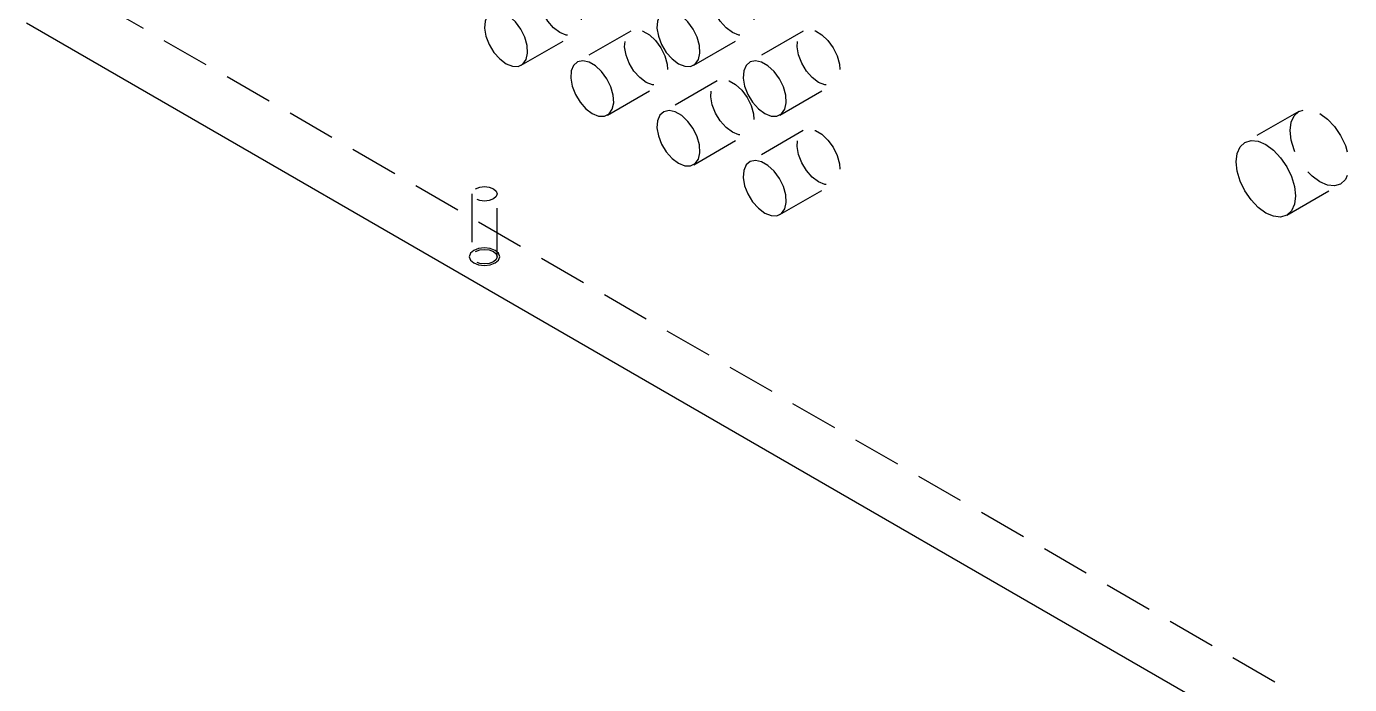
# Model space of a CAD drawing. Extents: x 2 to 292, y 3 to 207.
# Drawn here: x 200.9 to 235.63, y 139.49 to 156.75 of the extents above; entities that cross this region are included whole.
import ezdxf

# ---------------------------------------------------------------- set-up
doc = ezdxf.new("R2010")
doc.units = 0
doc.linetypes.add('SLD-实线', pattern=[0])
doc.linetypes.add('SLD-虚线', pattern=[1.905, 1.27, -0.635])
doc.layers.get('0').update_dxf_attribs({"linetype": 'CONTINUOUS'})

msp = doc.modelspace()

# ---------------------------------------------------------------- linework, layer by layer
at = {"color": 7, "linetype": 'SLD-虚线'}
for p, q in [((281.5126618, 111.93475686), (202.31670197, 157.65361131)), ((216.76597769, 156.63310821), (215.35176416, 155.81670011)), ((221.29145972, 156.63353345), (219.87724619, 155.81712536)), ((213.88895663, 155.73727517), (215.30317016, 156.55368326)), ((218.41444077, 155.73769981), (219.8286543, 156.5541079)), ((216.1516987, 154.43102197), (217.56591223, 155.24743007)), ((219.02871976, 155.32685501), (217.61450623, 154.51044692)), ((220.67718284, 154.43144661), (222.09139637, 155.24785471)), ((234.2936587, 154.52661362), (232.87944517, 153.71020553)), ((218.41444077, 153.12476878), (219.8286543, 153.94117687)), ((221.29145972, 154.02060304), (219.87724619, 153.20419494)), ((220.67718284, 151.81851559), (222.09139637, 152.63492368)), ((233.97935569, 151.80489809), (235.39356922, 152.62130618)), ((212.59330485, 152.36355529), (212.59330485, 150.7141417)), ((213.25330415, 150.71414212), (213.25330415, 152.36355571))]:
    msp.add_line(p, q, dxfattribs=at)
at = {"color": 7, "linetype": 'SLD-实线'}
msp.add_line((280.09844827, 111.11834876), (200.90248844, 156.83720322), dxfattribs=at)
at = {"color": 7, "linetype": 'SLD-虚线', "flags": 128}
for points in [[(214.90320289, 156.59328957), (214.73646364, 156.71856779), (214.58454111, 156.8907558), (214.46093283, 157.09455555), (214.37662017, 157.31185934), (214.33909893, 157.52335637), (214.35170084, 157.7102556), (214.41330478, 157.85595087), (214.51843799, 157.94749613), (214.65776072, 157.97675539), (214.81889233, 157.94113035), (214.98751345, 157.84378745), (215.14864506, 157.69337389), (215.28796569, 157.50325724), (215.393101, 157.29032655), (215.45470494, 157.07350489), (215.46730685, 156.8720558), (215.42978351, 156.70388109), (215.34547295, 156.58392141), (215.22186468, 156.52283673), (215.06994215, 156.52605475), (214.90320289, 156.59328957)], [(219.42868703, 156.59371421), (219.26194778, 156.71899182), (219.11002525, 156.89117983), (218.98641486, 157.0949808), (218.90210431, 157.31228337), (218.86458307, 157.52378101), (218.87718287, 157.71068116), (218.93878892, 157.8563752), (219.04392213, 157.94792016), (219.18324486, 157.97717972), (219.34437437, 157.9415559), (219.51299759, 157.84421179), (219.6741271, 157.69379944), (219.81344983, 157.50368128), (219.91858514, 157.29075089), (219.98018908, 157.07392923), (219.99278888, 156.87248166), (219.95526765, 156.70430512), (219.87095709, 156.58434544), (219.74734882, 156.52326076), (219.59542418, 156.52648), (219.42868703, 156.59371421)], [(217.16594496, 155.28703638), (216.99920571, 155.4123146), (216.84728318, 155.5845026), (216.7236749, 155.78830236), (216.63936224, 156.00560615), (216.601841, 156.21710318), (216.61444291, 156.40400241), (216.67604685, 156.54969767), (216.78118006, 156.64124293), (216.92050279, 156.67050219), (217.08163441, 156.63487716), (217.25025552, 156.53753426), (217.41138713, 156.38712069), (217.55070776, 156.19700405), (217.65584307, 155.98407336), (217.71744701, 155.7672517), (217.73004892, 155.56580261), (217.69252558, 155.39762789), (217.60821502, 155.27766822), (217.48460675, 155.21658354), (217.33268422, 155.21980155), (217.16594496, 155.28703638)], [(221.691427, 155.28746224), (221.52468985, 155.41273863), (221.37276521, 155.58492785), (221.24915693, 155.78872761), (221.16484638, 156.00603018), (221.12732515, 156.21752782), (221.13992495, 156.40442796), (221.20153099, 156.55012201), (221.3066642, 156.64166697), (221.44598693, 156.67092653), (221.60711644, 156.63530271), (221.77573966, 156.5379586), (221.93686917, 156.38754625), (222.0761919, 156.19742808), (222.1813251, 155.98449891), (222.24293115, 155.76767603), (222.25553095, 155.56622847), (222.21800972, 155.39805192), (222.13369916, 155.27809225), (222.01009089, 155.21700757), (221.85816625, 155.2202268), (221.691427, 155.28746224)], [(219.42868703, 153.98078319), (219.26194778, 154.10606141), (219.11002525, 154.27824941), (218.98641486, 154.48205038), (218.90210431, 154.69935296), (218.86458307, 154.91084998), (218.87718287, 155.09775043), (218.93878892, 155.24344448), (219.04392213, 155.33498974), (219.18324486, 155.364249), (219.34437437, 155.32862518), (219.51299759, 155.23128107), (219.6741271, 155.08086872), (219.81344983, 154.89075086), (219.91858514, 154.67782016), (219.98018908, 154.46099851), (219.99278888, 154.25955063), (219.95526765, 154.0913747), (219.87095709, 153.97141502), (219.74734882, 153.91033034), (219.59542418, 153.91354958), (219.42868703, 153.98078319)], [(234.84361396, 154.47215479), (235.04492786, 154.32533355), (235.23252295, 154.12730714), (235.39361401, 153.89157135), (235.51722386, 153.63419063), (235.5949279, 153.37270555), (235.62143142, 153.12493545), (235.5949279, 152.90776565), (235.51722386, 152.73599574), (235.39361401, 152.62133193), (235.23252295, 152.5715879), (235.04492786, 152.59015419), (234.84361396, 152.67576502), (234.64230007, 152.82258626), (234.4547055, 153.02061236), (234.29361392, 153.25634846), (234.17000459, 153.51372887), (234.09230003, 153.77521426), (234.06579651, 154.02298436), (234.09230003, 154.24015416), (234.17000459, 154.41192376), (234.29361392, 154.52658788), (234.4547055, 154.5763316), (234.64230007, 154.55776562), (234.84361396, 154.47215479)], [(221.691427, 152.67453121), (221.52468985, 152.79980821), (221.37276521, 152.97199743), (221.24915693, 153.17579719), (221.16484638, 153.39309976), (221.12732515, 153.60459679), (221.13992495, 153.79149724), (221.20153099, 153.93719129), (221.3066642, 154.02873655), (221.44598693, 154.05799581), (221.60711644, 154.02237199), (221.77573966, 153.92502787), (221.93686917, 153.77461552), (222.0761919, 153.58449766), (222.1813251, 153.37156819), (222.24293115, 153.15474531), (222.25553095, 152.95329744), (222.21800972, 152.78512151), (222.13369916, 152.66516183), (222.01009089, 152.60407715), (221.85816625, 152.60729638), (221.691427, 152.67453121)], [(212.68995953, 152.49826269), (212.79701757, 152.53955993), (212.92330486, 152.55406025), (213.04958981, 152.53955925), (213.15664868, 152.49826345), (213.22818497, 152.43645846), (213.25330415, 152.36355571), (213.22818404, 152.29065283), (213.15664947, 152.22884832), (213.04958932, 152.18755229), (212.92330414, 152.17305076), (212.79701919, 152.18755175), (212.68995821, 152.22884877), (212.61842403, 152.29065255), (212.59330485, 152.36355529), (212.61842285, 152.4364594), (212.68995953, 152.49826269)], [(212.68995953, 150.8488491), (212.79701757, 150.89014634), (212.92330486, 150.90464665), (213.04958981, 150.89014566), (213.15664868, 150.84884986), (213.22818497, 150.78704487), (213.25330415, 150.71414212), (213.22818404, 150.64123923), (213.15664947, 150.57943473), (213.04958932, 150.5381387), (212.92330414, 150.52363717), (212.79701919, 150.53813816), (212.68995821, 150.57943518), (212.61842403, 150.64123895), (212.59330485, 150.7141417), (212.61842285, 150.78704581), (212.68995953, 150.8488491)]]:
    msp.add_lwpolyline(points, dxfattribs=at)
at = {"color": 7, "linetype": 'SLD-实线', "flags": 128}
for points in [[(213.48898936, 155.77688148), (213.65572861, 155.70964665), (213.80765114, 155.70642864), (213.93125942, 155.76751331), (214.01556998, 155.88747299), (214.05309332, 156.05564771), (214.04049141, 156.2570968), (213.97888747, 156.47391846), (213.87375215, 156.68684915), (213.73443153, 156.87696579), (213.57329992, 157.02737936), (213.4046788, 157.12472225), (213.24354719, 157.16034729), (213.10422446, 157.13108803), (212.99909125, 157.03954277), (212.93748731, 156.89384751), (212.9248854, 156.70694828), (212.96240663, 156.49545125), (213.0467193, 156.27814746), (213.17032757, 156.0743477), (213.3222501, 155.9021597), (213.48898936, 155.77688148)], [(218.0144735, 155.77730612), (218.18121065, 155.7100719), (218.33313529, 155.70685267), (218.45674356, 155.76793735), (218.54105412, 155.88789702), (218.57857535, 156.05607357), (218.56597555, 156.25752113), (218.50437161, 156.47434279), (218.3992363, 156.68727318), (218.25991357, 156.87739135), (218.09878406, 157.02780369), (217.93016084, 157.12514781), (217.76903133, 157.16077163), (217.6297086, 157.13151207), (217.52457539, 157.03996711), (217.46296934, 156.89427306), (217.45036954, 156.70737292), (217.48789078, 156.49587528), (217.57220133, 156.27857271), (217.69581172, 156.07477173), (217.84773425, 155.90258373), (218.0144735, 155.77730612)], [(215.75173143, 154.47062829), (215.91847069, 154.40339346), (216.07039322, 154.40017544), (216.19400149, 154.46126012), (216.27831205, 154.5812198), (216.31583539, 154.74939452), (216.30323348, 154.9508436), (216.24162954, 155.16766526), (216.13649423, 155.38059596), (215.9971736, 155.5707126), (215.83604199, 155.72112617), (215.66742087, 155.81846906), (215.50628926, 155.8540941), (215.36696653, 155.82483484), (215.26183332, 155.73328958), (215.20022938, 155.58759432), (215.18762747, 155.40069508), (215.22514871, 155.18919806), (215.30946137, 154.97189427), (215.43306965, 154.76809451), (215.58499218, 154.59590651), (215.75173143, 154.47062829)], [(220.27721346, 154.47105414), (220.44395272, 154.40381871), (220.59587736, 154.40059948), (220.71948563, 154.46168415), (220.80379619, 154.58164383), (220.84131742, 154.74982037), (220.82871762, 154.95126794), (220.76711157, 155.16809082), (220.66197837, 155.38101999), (220.52265564, 155.57113815), (220.36152613, 155.7215505), (220.19290291, 155.81889461), (220.0317734, 155.85451844), (219.89245067, 155.82525887), (219.78731746, 155.73371391), (219.72571141, 155.58801987), (219.71311161, 155.40111972), (219.75063285, 155.18962209), (219.8349434, 154.97231951), (219.95855168, 154.76851976), (220.11047632, 154.59633054), (220.27721346, 154.47105414)], [(218.0144735, 153.16437509), (218.18121065, 153.09714148), (218.33313529, 153.09392225), (218.45674356, 153.15500693), (218.54105412, 153.27496661), (218.57857535, 153.44314254), (218.56597555, 153.64459041), (218.50437161, 153.86141207), (218.3992363, 154.07434276), (218.25991357, 154.26446062), (218.09878406, 154.41487297), (217.93016084, 154.51221709), (217.76903133, 154.54784091), (217.6297086, 154.51858165), (217.52457539, 154.42703639), (217.46296934, 154.28134234), (217.45036954, 154.09444189), (217.48789078, 153.88294486), (217.57220133, 153.66564229), (217.69581172, 153.46184132), (217.84773425, 153.28965331), (218.0144735, 153.16437509)], [(233.42940043, 153.6557467), (233.63071433, 153.50892545), (233.81830942, 153.31089905), (233.97940047, 153.07516325), (234.10301033, 152.81778254), (234.18071437, 152.55629746), (234.20721789, 152.30852735), (234.18071437, 152.09135756), (234.10301033, 151.91958765), (233.97940047, 151.80492384), (233.81830942, 151.75517981), (233.63071433, 151.77374609), (233.42940043, 151.85935692), (233.22808654, 152.00617817), (233.04049197, 152.20420427), (232.87940039, 152.43994037), (232.75579106, 152.69732078), (232.6780865, 152.95880616), (232.65158298, 153.20657627), (232.6780865, 153.42374606), (232.75579106, 153.59551567), (232.87940039, 153.71017979), (233.04049197, 153.75992351), (233.22808654, 153.74135753), (233.42940043, 153.6557467)], [(220.27721346, 151.85812312), (220.44395272, 151.79088829), (220.59587736, 151.78766906), (220.71948563, 151.84875374), (220.80379619, 151.96871341), (220.84131742, 152.13688935), (220.82871762, 152.33833722), (220.76711157, 152.55516009), (220.66197837, 152.76808957), (220.52265564, 152.95820743), (220.36152613, 153.10861978), (220.19290291, 153.20596389), (220.0317734, 153.24158771), (219.89245067, 153.21232845), (219.78731746, 153.12078319), (219.72571141, 152.97508915), (219.71311161, 152.7881887), (219.75063285, 152.57669167), (219.8349434, 152.3593891), (219.95855168, 152.15558934), (220.11047632, 151.98340012), (220.27721346, 151.85812312)], [(213.20614658, 150.87742448), (213.07637724, 150.92748058), (212.92330387, 150.94505795), (212.7702305, 150.92748058), (212.64046116, 150.87742448), (212.55375206, 150.80251024), (212.52330387, 150.71414286), (212.55375206, 150.62577548), (212.64046116, 150.55086124), (212.7702305, 150.50080514), (212.92330387, 150.48322778), (213.07637724, 150.50080514), (213.20614658, 150.55086124), (213.29285568, 150.62577548), (213.32330387, 150.71414286), (213.29285568, 150.80251024), (213.20614658, 150.87742448)]]:
    msp.add_lwpolyline(points, dxfattribs=at)

doc.saveas('drawing.dxf')
